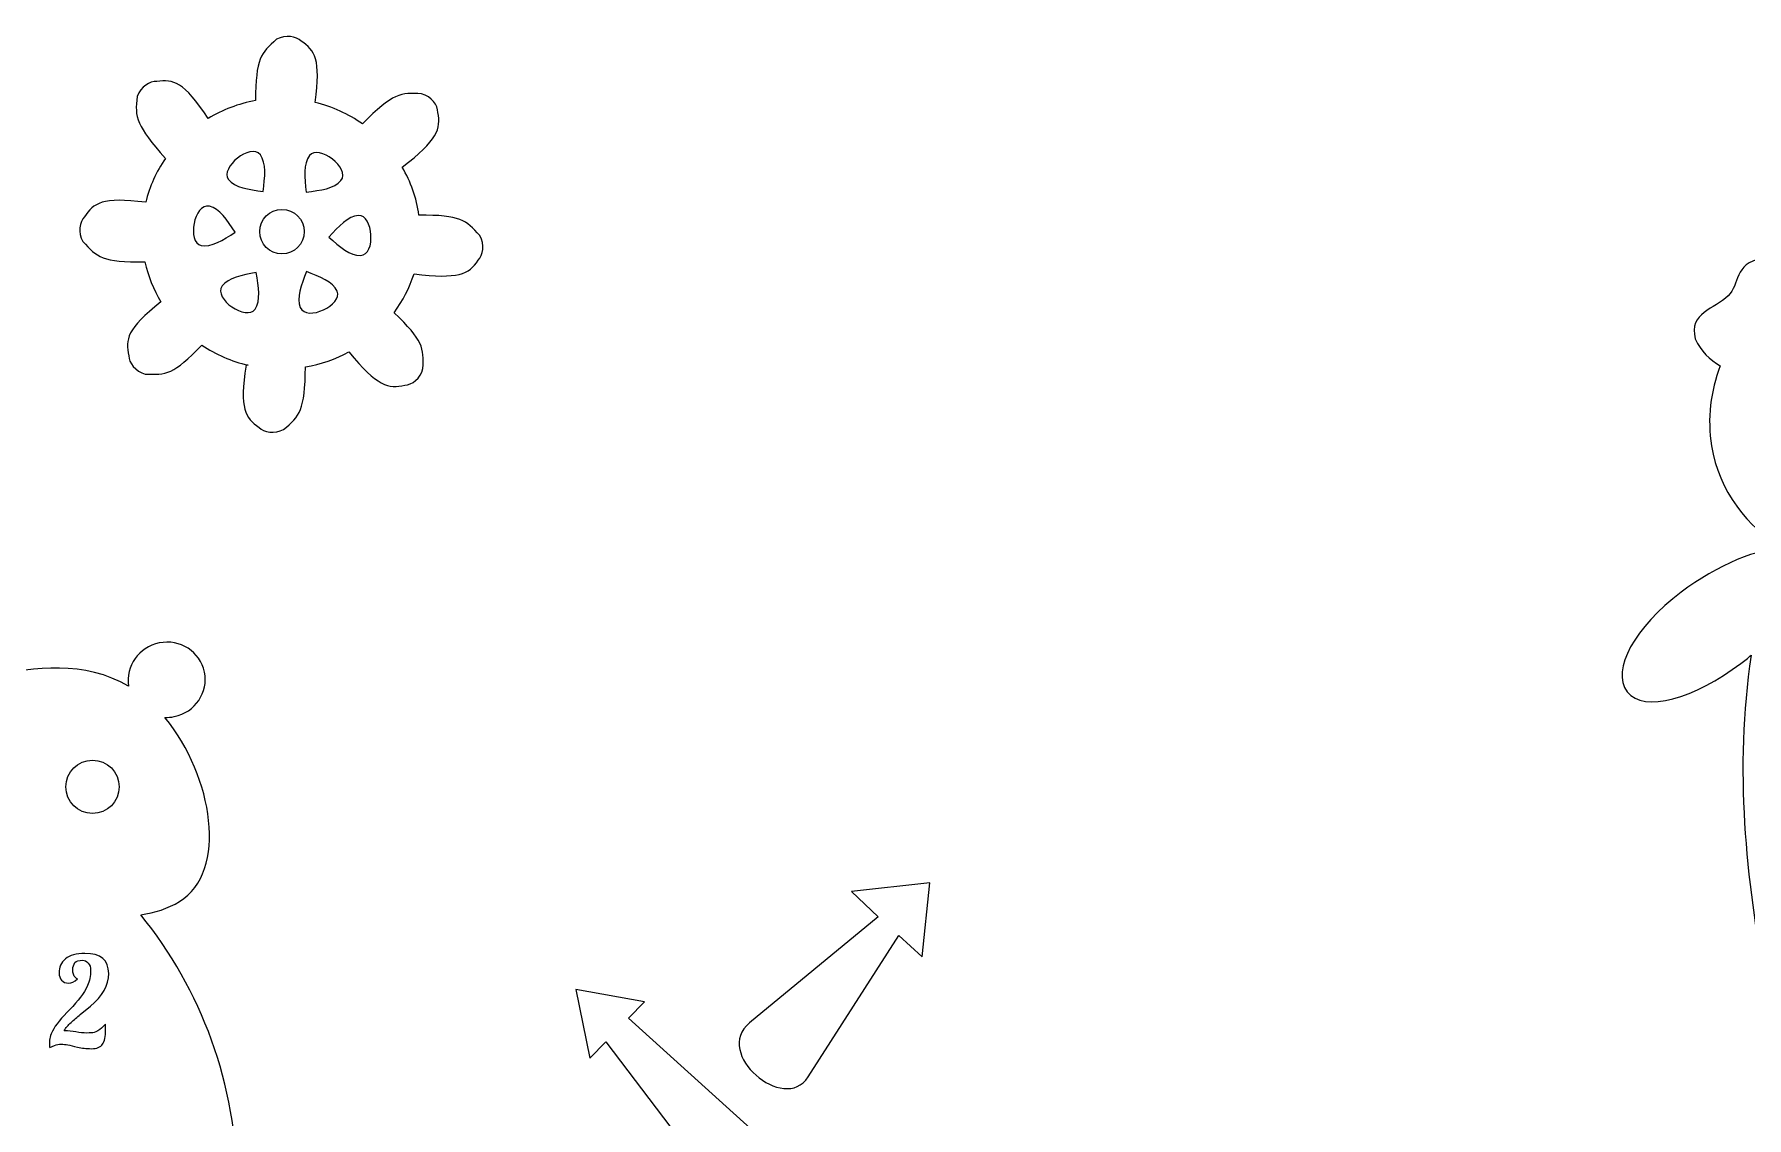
# Model space of a CAD drawing. Header units: centimetres. Extents: x -21.6 to 35.6, y -35.6 to 48.3.
# Drawn here: x -3.99 to 5.65, y 41.72 to 47.82 of the extents above; entities that cross this region are included whole.
import ezdxf

# ---------------------------------------------------------------- set-up
doc = ezdxf.new("R2010")
doc.units = ezdxf.units.CM
doc.header["$MEASUREMENT"] = 0
doc.layers.add('layer 1', color=7, linetype='Continuous')

msp = doc.modelspace()

# ---------------------------------------------------------------- linework, layer by layer
at = {"layer": 'layer 1', "color": 250, "lineweight": 18}
for points, knots in [([(-3.25255, 47.1173), (-3.41554, 47.30096), (-3.4275, 47.34836), (-3.4113, 47.46649), (-3.4113, 47.46649), (-3.39274, 47.52106), (-3.33983, 47.55353), (-3.30115, 47.55112), (-3.30115, 47.55112), (-3.20798, 47.56259), (-3.15038, 47.55096), (-3.01149, 47.34296), (-3.01149, 47.34296), (-2.93122, 47.39102), (-2.84137, 47.42541), (-2.74537, 47.44274), (-2.74537, 47.44274), (-2.74417, 47.68012), (-2.71629, 47.71146), (-2.6267, 47.7879), (-2.6267, 47.7879), (-2.57653, 47.81628), (-2.51542, 47.80531), (-2.48816, 47.77777), (-2.48816, 47.77777), (-2.41129, 47.72455), (-2.37602, 47.6777), (-2.41006, 47.43261), (-2.41006, 47.43261), (-2.31255, 47.40876), (-2.22229, 47.36713), (-2.14316, 47.31145), (-2.14316, 47.31145), (-1.97064, 47.48619), (-1.92922, 47.48917), (-1.81029, 47.48076), (-1.81029, 47.48076), (-1.75462, 47.46582), (-1.71874, 47.41515), (-1.71861, 47.3764), (-1.71861, 47.3764), (-1.70103, 47.28407), (-1.72018, 47.22055), (-1.9193, 47.06796), (-1.9193, 47.06796), (-1.87178, 46.98615), (-1.83933, 46.89493), (-1.82568, 46.79789), (-1.82568, 46.79789), (-1.59181, 46.79872), (-1.56011, 46.77099), (-1.4832, 46.68267), (-1.4832, 46.68267), (-1.45432, 46.63278), (-1.46468, 46.57157), (-1.49194, 46.54403), (-1.49194, 46.54403), (-1.54468, 46.46623), (-1.60444, 46.43575), (-1.85321, 46.46822), (-1.85321, 46.46822), (-1.87844, 46.38878), (-1.91668, 46.31489), (-1.96549, 46.24891), (-1.96549, 46.24891), (-1.80124, 46.09285), (-1.79754, 46.05053), (-1.80266, 45.93487), (-1.80266, 45.93487), (-1.81612, 45.87884), (-1.86583, 45.84163), (-1.90456, 45.84047), (-1.90456, 45.84047), (-1.99639, 45.82046), (-2.06171, 45.8332), (-2.21955, 46.0282), (-2.21955, 46.0282), (-2.29435, 45.98747), (-2.37674, 45.9583), (-2.46411, 45.94325), (-2.46411, 45.94325), (-2.46778, 45.69855), (-2.49566, 45.66772), (-2.58721, 45.59155), (-2.58721, 45.59155), (-2.63773, 45.5638), (-2.69869, 45.57553), (-2.72561, 45.6034), (-2.72561, 45.6034), (-2.80221, 45.65787), (-2.83687, 45.70536), (-2.79883, 45.95333), (-2.79883, 45.95333), (-2.79883, 45.95333), (-2.78685, 45.953), (-2.78685, 45.953), (-2.78685, 45.953), (-2.88145, 45.97533), (-2.96934, 46.01437), (-3.04701, 46.06672), (-3.04701, 46.06672), (-3.20737, 45.90067), (-3.24952, 45.8973), (-3.36591, 45.9036), (-3.36591, 45.9036), (-3.42182, 45.91762), (-3.45854, 45.96769), (-3.45931, 46.00643), (-3.45931, 46.00643), (-3.4783, 46.09792), (-3.4716, 46.15616), (-3.27843, 46.30999), (-3.27843, 46.30999), (-3.31972, 46.37881), (-3.35024, 46.4545), (-3.36773, 46.53487), (-3.36773, 46.53487), (-3.6077, 46.53323), (-3.6393, 46.56062), (-3.71704, 46.6497), (-3.71704, 46.6497), (-3.74597, 46.69956), (-3.73567, 46.76078), (-3.70844, 46.78835), (-3.70844, 46.78835), (-3.65602, 46.86587), (-3.60953, 46.90166), (-3.36358, 46.87019), (-3.36358, 46.87019), (-3.34175, 46.95971), (-3.30366, 47.04314), (-3.25255, 47.1173)], [0, 0, 0, 0, 0.0294118, 0.0294118, 0.0294118, 0.0294118, 0.0588235, 0.0588235, 0.0588235, 0.0588235, 0.0882353, 0.0882353, 0.0882353, 0.0882353, 0.1176471, 0.1176471, 0.1176471, 0.1176471, 0.1470588, 0.1470588, 0.1470588, 0.1470588, 0.1764706, 0.1764706, 0.1764706, 0.1764706, 0.2058824, 0.2058824, 0.2058824, 0.2058824, 0.2352941, 0.2352941, 0.2352941, 0.2352941, 0.2647059, 0.2647059, 0.2647059, 0.2647059, 0.2941176, 0.2941176, 0.2941176, 0.2941176, 0.3235294, 0.3235294, 0.3235294, 0.3235294, 0.3529412, 0.3529412, 0.3529412, 0.3529412, 0.3823529, 0.3823529, 0.3823529, 0.3823529, 0.4117647, 0.4117647, 0.4117647, 0.4117647, 0.4411765, 0.4411765, 0.4411765, 0.4411765, 0.4705882, 0.4705882, 0.4705882, 0.4705882, 0.5, 0.5, 0.5, 0.5, 0.5294118, 0.5294118, 0.5294118, 0.5294118, 0.5588235, 0.5588235, 0.5588235, 0.5588235, 0.5882353, 0.5882353, 0.5882353, 0.5882353, 0.6176471, 0.6176471, 0.6176471, 0.6176471, 0.6470588, 0.6470588, 0.6470588, 0.6470588, 0.6764706, 0.6764706, 0.6764706, 0.6764706, 0.7058824, 0.7058824, 0.7058824, 0.7058824, 0.7352941, 0.7352941, 0.7352941, 0.7352941, 0.7647059, 0.7647059, 0.7647059, 0.7647059, 0.7941176, 0.7941176, 0.7941176, 0.7941176, 0.8235294, 0.8235294, 0.8235294, 0.8235294, 0.8529412, 0.8529412, 0.8529412, 0.8529412, 0.8823529, 0.8823529, 0.8823529, 0.8823529, 0.9117647, 0.9117647, 0.9117647, 0.9117647, 0.9411765, 0.9411765, 0.9411765, 0.9411765, 1, 1, 1, 1]), ([(-2.71822, 47.13699), (-2.68311, 47.09165), (-2.69274, 47.01167), (-2.70238, 46.93168), (-2.70238, 46.93168), (-2.78224, 46.94235), (-2.86209, 46.95303), (-2.8972, 46.99837), (-2.8972, 46.99837), (-2.94766, 47.06351), (-2.77345, 47.2083), (-2.71822, 47.13699)], [0, 0, 0, 0, 0.25, 0.25, 0.25, 0.25, 0.5, 0.5, 0.5, 0.5, 1, 1, 1, 1]), ([(-2.26437, 46.99243), (-2.30001, 46.94751), (-2.37999, 46.93777), (-2.45996, 46.92803), (-2.45996, 46.92803), (-2.46866, 47.00813), (-2.47735, 47.08822), (-2.44171, 47.13314), (-2.44171, 47.13314), (-2.39049, 47.19769), (-2.20831, 47.06308), (-2.26437, 46.99243)], [0, 0, 0, 0, 0.25, 0.25, 0.25, 0.25, 0.5, 0.5, 0.5, 0.5, 1, 1, 1, 1]), ([(-3.00464, 46.84836), (-2.94855, 46.83646), (-2.9042, 46.76919), (-2.85986, 46.70193), (-2.85986, 46.70193), (-2.9277, 46.65846), (-2.99553, 46.615), (-3.05163, 46.6269), (-3.05163, 46.6269), (-3.13223, 46.64401), (-3.09287, 46.86708), (-3.00464, 46.84836)], [0, 0, 0, 0, 0.25, 0.25, 0.25, 0.25, 0.5, 0.5, 0.5, 0.5, 1, 1, 1, 1]), ([(-2.47168, 46.70516), (-2.47168, 46.7742), (-2.52764, 46.83016), (-2.59668, 46.83016), (-2.59668, 46.83016), (-2.66573, 46.83016), (-2.72169, 46.7742), (-2.72169, 46.70516), (-2.72169, 46.70516), (-2.7217, 46.63612), (-2.66573, 46.58016), (-2.59669, 46.58016), (-2.59669, 46.58016), (-2.52764, 46.58016), (-2.47168, 46.63612), (-2.47168, 46.70516)], [0, 0, 0, 0, 0.2, 0.2, 0.2, 0.2, 0.4, 0.4, 0.4, 0.4, 0.6, 0.6, 0.6, 0.6, 1, 1, 1, 1]), ([(-2.47168, 46.70516), (-2.47168, 46.7742), (-2.52764, 46.83016), (-2.59668, 46.83016), (-2.59668, 46.83016), (-2.66573, 46.83016), (-2.72169, 46.7742), (-2.72169, 46.70516), (-2.72169, 46.70516), (-2.7217, 46.63612), (-2.66573, 46.58016), (-2.59669, 46.58016), (-2.59669, 46.58016), (-2.52764, 46.58016), (-2.47168, 46.63612), (-2.47168, 46.70516)], [0, 0, 0, 0, 0.2, 0.2, 0.2, 0.2, 0.4, 0.4, 0.4, 0.4, 0.6, 0.6, 0.6, 0.6, 1, 1, 1, 1]), ([(-2.47168, 46.70516), (-2.47168, 46.7742), (-2.52764, 46.83016), (-2.59668, 46.83016), (-2.59668, 46.83016), (-2.66573, 46.83016), (-2.72169, 46.7742), (-2.72169, 46.70516), (-2.72169, 46.70516), (-2.7217, 46.63612), (-2.66573, 46.58016), (-2.59669, 46.58016), (-2.59669, 46.58016), (-2.52764, 46.58016), (-2.47168, 46.63612), (-2.47168, 46.70516)], [0, 0, 0, 0, 0.2, 0.2, 0.2, 0.2, 0.4, 0.4, 0.4, 0.4, 0.6, 0.6, 0.6, 0.6, 1, 1, 1, 1]), ([(-2.47168, 46.70516), (-2.47168, 46.7742), (-2.52764, 46.83016), (-2.59668, 46.83016), (-2.59668, 46.83016), (-2.66573, 46.83016), (-2.72169, 46.7742), (-2.72169, 46.70516), (-2.72169, 46.70516), (-2.7217, 46.63612), (-2.66573, 46.58016), (-2.59669, 46.58016), (-2.59669, 46.58016), (-2.52764, 46.58016), (-2.47168, 46.63612), (-2.47168, 46.70516)], [0, 0, 0, 0, 0.2, 0.2, 0.2, 0.2, 0.4, 0.4, 0.4, 0.4, 0.6, 0.6, 0.6, 0.6, 1, 1, 1, 1]), ([(-2.47168, 46.70516), (-2.47168, 46.7742), (-2.52764, 46.83016), (-2.59668, 46.83016), (-2.59668, 46.83016), (-2.66573, 46.83016), (-2.72169, 46.7742), (-2.72169, 46.70516), (-2.72169, 46.70516), (-2.7217, 46.63612), (-2.66573, 46.58016), (-2.59669, 46.58016), (-2.59669, 46.58016), (-2.52764, 46.58016), (-2.47168, 46.63612), (-2.47168, 46.70516)], [0, 0, 0, 0, 0.2, 0.2, 0.2, 0.2, 0.4, 0.4, 0.4, 0.4, 0.6, 0.6, 0.6, 0.6, 1, 1, 1, 1]), ([(-2.47168, 46.70516), (-2.47168, 46.77419), (-2.52764, 46.83016), (-2.59668, 46.83016), (-2.59668, 46.83016), (-2.66573, 46.83016), (-2.72169, 46.7742), (-2.72169, 46.70516), (-2.72169, 46.70516), (-2.7217, 46.63612), (-2.66573, 46.58016), (-2.59669, 46.58016), (-2.59669, 46.58016), (-2.52764, 46.58016), (-2.47168, 46.63612), (-2.47168, 46.70516)], [0, 0, 0, 0, 0.2, 0.2, 0.2, 0.2, 0.4, 0.4, 0.4, 0.4, 0.6, 0.6, 0.6, 0.6, 1, 1, 1, 1]), ([(-2.47168, 46.70516), (-2.47168, 46.77419), (-2.52764, 46.83016), (-2.59668, 46.83016), (-2.59668, 46.83016), (-2.66573, 46.83016), (-2.72169, 46.7742), (-2.72169, 46.70516), (-2.72169, 46.70516), (-2.7217, 46.63612), (-2.66573, 46.58016), (-2.59669, 46.58016), (-2.59669, 46.58016), (-2.52764, 46.58016), (-2.47168, 46.63612), (-2.47168, 46.70516)], [0, 0, 0, 0, 0.2, 0.2, 0.2, 0.2, 0.4, 0.4, 0.4, 0.4, 0.6, 0.6, 0.6, 0.6, 1, 1, 1, 1]), ([(-2.47168, 46.70516), (-2.47168, 46.77419), (-2.52764, 46.83016), (-2.59668, 46.83016), (-2.59668, 46.83016), (-2.66573, 46.83016), (-2.72169, 46.7742), (-2.72169, 46.70516), (-2.72169, 46.70516), (-2.7217, 46.63612), (-2.66573, 46.58016), (-2.59669, 46.58016), (-2.59669, 46.58016), (-2.52764, 46.58016), (-2.47168, 46.63612), (-2.47168, 46.70516)], [0, 0, 0, 0, 0.2, 0.2, 0.2, 0.2, 0.4, 0.4, 0.4, 0.4, 0.6, 0.6, 0.6, 0.6, 1, 1, 1, 1]), ([(-2.47168, 46.70516), (-2.47168, 46.77419), (-2.52764, 46.83016), (-2.59668, 46.83016), (-2.59668, 46.83016), (-2.66573, 46.83016), (-2.72169, 46.77419), (-2.72169, 46.70516), (-2.72169, 46.70516), (-2.7217, 46.63612), (-2.66573, 46.58016), (-2.59669, 46.58016), (-2.59669, 46.58016), (-2.52764, 46.58016), (-2.47168, 46.63612), (-2.47168, 46.70516)], [0, 0, 0, 0, 0.2, 0.2, 0.2, 0.2, 0.4, 0.4, 0.4, 0.4, 0.6, 0.6, 0.6, 0.6, 1, 1, 1, 1]), ([(-2.47168, 46.70516), (-2.47168, 46.77419), (-2.52764, 46.83016), (-2.59668, 46.83016), (-2.59668, 46.83016), (-2.66573, 46.83016), (-2.72169, 46.77419), (-2.72169, 46.70516), (-2.72169, 46.70516), (-2.7217, 46.63612), (-2.66573, 46.58016), (-2.59669, 46.58016), (-2.59669, 46.58016), (-2.52764, 46.58016), (-2.47168, 46.63612), (-2.47168, 46.70516)], [0, 0, 0, 0, 0.2, 0.2, 0.2, 0.2, 0.4, 0.4, 0.4, 0.4, 0.6, 0.6, 0.6, 0.6, 1, 1, 1, 1]), ([(-2.47168, 46.70516), (-2.47168, 46.77419), (-2.52764, 46.83016), (-2.59668, 46.83016), (-2.59668, 46.83016), (-2.66573, 46.83016), (-2.72169, 46.77419), (-2.72169, 46.70516), (-2.72169, 46.70516), (-2.7217, 46.63612), (-2.66573, 46.58016), (-2.59669, 46.58016), (-2.59669, 46.58016), (-2.52764, 46.58016), (-2.47168, 46.63612), (-2.47168, 46.70516)], [0, 0, 0, 0, 0.2, 0.2, 0.2, 0.2, 0.4, 0.4, 0.4, 0.4, 0.6, 0.6, 0.6, 0.6, 1, 1, 1, 1]), ([(-2.47168, 46.70516), (-2.47168, 46.77419), (-2.52764, 46.83016), (-2.59668, 46.83016), (-2.59668, 46.83016), (-2.66573, 46.83016), (-2.72169, 46.77419), (-2.72169, 46.70516), (-2.72169, 46.70516), (-2.7217, 46.63612), (-2.66573, 46.58016), (-2.59669, 46.58016), (-2.59669, 46.58016), (-2.52764, 46.58016), (-2.47168, 46.63612), (-2.47168, 46.70516)], [0, 0, 0, 0, 0.2, 0.2, 0.2, 0.2, 0.4, 0.4, 0.4, 0.4, 0.6, 0.6, 0.6, 0.6, 1, 1, 1, 1]), ([(-2.47168, 46.70516), (-2.47168, 46.77419), (-2.52764, 46.83016), (-2.59668, 46.83016), (-2.59668, 46.83016), (-2.66573, 46.83016), (-2.72169, 46.77419), (-2.72169, 46.70516), (-2.72169, 46.70516), (-2.7217, 46.63612), (-2.66573, 46.58016), (-2.59669, 46.58016), (-2.59669, 46.58016), (-2.52764, 46.58016), (-2.47168, 46.63612), (-2.47168, 46.70516)], [0, 0, 0, 0, 0.2, 0.2, 0.2, 0.2, 0.4, 0.4, 0.4, 0.4, 0.6, 0.6, 0.6, 0.6, 1, 1, 1, 1]), ([(-2.47168, 46.70516), (-2.47168, 46.77419), (-2.52764, 46.83016), (-2.59668, 46.83016), (-2.59668, 46.83016), (-2.66573, 46.83016), (-2.72169, 46.77419), (-2.72169, 46.70516), (-2.72169, 46.70516), (-2.7217, 46.63612), (-2.66573, 46.58016), (-2.59669, 46.58016), (-2.59669, 46.58016), (-2.52764, 46.58016), (-2.47168, 46.63612), (-2.47168, 46.70516)], [0, 0, 0, 0, 0.2, 0.2, 0.2, 0.2, 0.4, 0.4, 0.4, 0.4, 0.6, 0.6, 0.6, 0.6, 1, 1, 1, 1]), ([(-2.47168, 46.70516), (-2.47168, 46.77419), (-2.52764, 46.83016), (-2.59668, 46.83016), (-2.59668, 46.83016), (-2.66573, 46.83016), (-2.72169, 46.77419), (-2.72169, 46.70516), (-2.72169, 46.70516), (-2.7217, 46.63612), (-2.66573, 46.58016), (-2.59669, 46.58016), (-2.59669, 46.58016), (-2.52764, 46.58016), (-2.47168, 46.63612), (-2.47168, 46.70516)], [0, 0, 0, 0, 0.2, 0.2, 0.2, 0.2, 0.4, 0.4, 0.4, 0.4, 0.6, 0.6, 0.6, 0.6, 1, 1, 1, 1]), ([(-2.47168, 46.70516), (-2.47168, 46.77419), (-2.52764, 46.83016), (-2.59668, 46.83016), (-2.59668, 46.83016), (-2.66573, 46.83016), (-2.72169, 46.77419), (-2.72169, 46.70516), (-2.72169, 46.70516), (-2.7217, 46.63612), (-2.66573, 46.58016), (-2.59669, 46.58016), (-2.59669, 46.58016), (-2.52764, 46.58016), (-2.47168, 46.63612), (-2.47168, 46.70516)], [0, 0, 0, 0, 0.2, 0.2, 0.2, 0.2, 0.4, 0.4, 0.4, 0.4, 0.6, 0.6, 0.6, 0.6, 1, 1, 1, 1]), ([(-2.47168, 46.70516), (-2.47168, 46.77419), (-2.52764, 46.83016), (-2.59668, 46.83016), (-2.59668, 46.83016), (-2.66573, 46.83016), (-2.72169, 46.77419), (-2.72169, 46.70516), (-2.72169, 46.70516), (-2.7217, 46.63612), (-2.66573, 46.58016), (-2.59669, 46.58016), (-2.59669, 46.58016), (-2.52764, 46.58016), (-2.47168, 46.63612), (-2.47168, 46.70516)], [0, 0, 0, 0, 0.2, 0.2, 0.2, 0.2, 0.4, 0.4, 0.4, 0.4, 0.6, 0.6, 0.6, 0.6, 1, 1, 1, 1]), ([(-2.47168, 46.70516), (-2.47168, 46.77419), (-2.52764, 46.83016), (-2.59668, 46.83016), (-2.59668, 46.83016), (-2.66573, 46.83016), (-2.72169, 46.77419), (-2.72169, 46.70516), (-2.72169, 46.70516), (-2.7217, 46.63612), (-2.66573, 46.58016), (-2.59669, 46.58016), (-2.59669, 46.58016), (-2.52764, 46.58016), (-2.47168, 46.63612), (-2.47168, 46.70516)], [0, 0, 0, 0, 0.2, 0.2, 0.2, 0.2, 0.4, 0.4, 0.4, 0.4, 0.6, 0.6, 0.6, 0.6, 1, 1, 1, 1]), ([(-2.47168, 46.70516), (-2.47168, 46.77419), (-2.52764, 46.83016), (-2.59668, 46.83016), (-2.59668, 46.83016), (-2.66573, 46.83016), (-2.72169, 46.77419), (-2.72169, 46.70516), (-2.72169, 46.70516), (-2.7217, 46.63612), (-2.66573, 46.58016), (-2.59669, 46.58016), (-2.59669, 46.58016), (-2.52764, 46.58016), (-2.47168, 46.63612), (-2.47168, 46.70516)], [0, 0, 0, 0, 0.2, 0.2, 0.2, 0.2, 0.4, 0.4, 0.4, 0.4, 0.6, 0.6, 0.6, 0.6, 1, 1, 1, 1]), ([(-2.47168, 46.70516), (-2.47168, 46.77419), (-2.52764, 46.83016), (-2.59668, 46.83016), (-2.59668, 46.83016), (-2.66573, 46.83016), (-2.72169, 46.77419), (-2.72169, 46.70516), (-2.72169, 46.70516), (-2.7217, 46.63612), (-2.66573, 46.58016), (-2.59669, 46.58016), (-2.59669, 46.58016), (-2.52764, 46.58016), (-2.47168, 46.63612), (-2.47168, 46.70516)], [0, 0, 0, 0, 0.2, 0.2, 0.2, 0.2, 0.4, 0.4, 0.4, 0.4, 0.6, 0.6, 0.6, 0.6, 1, 1, 1, 1]), ([(-2.47168, 46.70516), (-2.47168, 46.77419), (-2.52764, 46.83016), (-2.59668, 46.83016), (-2.59668, 46.83016), (-2.66573, 46.83016), (-2.72169, 46.77419), (-2.72169, 46.70516), (-2.72169, 46.70516), (-2.7217, 46.63612), (-2.66573, 46.58016), (-2.59669, 46.58016), (-2.59669, 46.58016), (-2.52764, 46.58016), (-2.47168, 46.63612), (-2.47168, 46.70516)], [0, 0, 0, 0, 0.2, 0.2, 0.2, 0.2, 0.4, 0.4, 0.4, 0.4, 0.6, 0.6, 0.6, 0.6, 1, 1, 1, 1]), ([(-2.15475, 46.57039), (-2.21202, 46.5675), (-2.27214, 46.62112), (-2.33226, 46.67475), (-2.33226, 46.67475), (-2.27785, 46.73417), (-2.22344, 46.79359), (-2.16617, 46.79648), (-2.16617, 46.79648), (-2.08388, 46.80064), (-2.06467, 46.57494), (-2.15475, 46.57039)], [0, 0, 0, 0, 0.25, 0.25, 0.25, 0.25, 0.5, 0.5, 0.5, 0.5, 1, 1, 1, 1]), ([(-2.93299, 46.39942), (-2.8999, 46.44626), (-2.8206, 46.46044), (-2.74129, 46.47462), (-2.74129, 46.47462), (-2.72814, 46.39513), (-2.715, 46.31565), (-2.74808, 46.26881), (-2.74808, 46.26881), (-2.79562, 46.20151), (-2.98502, 46.32576), (-2.93299, 46.39942)], [0, 0, 0, 0, 0.25, 0.25, 0.25, 0.25, 0.5, 0.5, 0.5, 0.5, 1, 1, 1, 1]), ([(-2.4932, 46.27792), (-2.51642, 46.33035), (-2.4879, 46.4057), (-2.45937, 46.48104), (-2.45937, 46.48104), (-2.3844, 46.45154), (-2.30943, 46.42203), (-2.28621, 46.3696), (-2.28621, 46.3696), (-2.25284, 46.29426), (-2.45667, 46.19545), (-2.4932, 46.27792)], [0, 0, 0, 0, 0.25, 0.25, 0.25, 0.25, 0.5, 0.5, 0.5, 0.5, 1, 1, 1, 1]), ([(0.00047, 41.12486), (0.00047, 41.12486), (-0.77367, 42.14475), (-0.77367, 42.14475), (-0.77367, 42.14475), (-0.77367, 42.14475), (-0.8634, 42.05282), (-0.8634, 42.05282), (-0.8634, 42.05282), (-0.8634, 42.05282), (-0.94284, 42.43874), (-0.94284, 42.43874), (-0.94284, 42.43874), (-0.94284, 42.43874), (-0.55528, 42.36979), (-0.55528, 42.36979), (-0.55528, 42.36979), (-0.55528, 42.36979), (-0.645, 42.27784), (-0.645, 42.27784), (-0.645, 42.27784), (-0.645, 42.27784), (0.2969, 41.42499), (0.2969, 41.42499), (0.2969, 41.42499), (0.3508, 41.37619), (0.30359, 41.23396), (0.25108, 41.18275), (0.25108, 41.18275), (0.19756, 41.13054), (0.02652, 41.09053), (0.00047, 41.12486)], [0, 0, 0, 0, 0.1111111, 0.1111111, 0.1111111, 0.1111111, 0.2222222, 0.2222222, 0.2222222, 0.2222222, 0.3333333, 0.3333333, 0.3333333, 0.3333333, 0.4444444, 0.4444444, 0.4444444, 0.4444444, 0.5555556, 0.5555556, 0.5555556, 0.5555556, 0.6666667, 0.6666667, 0.6666667, 0.6666667, 0.7777778, 0.7777778, 0.7777778, 0.7777778, 1, 1, 1, 1])]:
    msp.add_open_spline(points, degree=3, knots=knots, dxfattribs=at)
at = {"layer": 'layer 1', "color": 250, "lineweight": 9}
for points, knots in [([(6.8205, 42.46522), (6.72544, 42.68398), (6.76074, 43.27424), (6.49916, 43.29006), (6.49916, 43.29006), (6.23257, 43.24405), (6.22957, 42.66803), (6.14607, 42.45039), (6.14607, 42.45039), (6.14607, 42.45039), (6.13228, 42.20501), (6.13228, 42.20501), (6.13228, 42.20501), (6.13228, 42.20501), (5.95477, 42.3229), (5.95477, 42.3229), (5.95477, 42.3229), (5.95477, 42.3229), (5.76834, 42.19866), (5.76834, 42.19866), (5.76834, 42.19866), (5.76834, 42.19866), (5.7554, 42.45531), (5.7554, 42.45531), (5.7554, 42.45531), (5.64501, 43.06881), (5.5772, 43.67425), (5.67377, 44.32042), (5.67377, 44.32042), (5.65525, 44.30493), (5.63618, 44.28977), (5.61663, 44.27504), (5.61663, 44.27504), (5.35622, 44.07879), (5.06968, 43.99157), (4.97663, 44.11504), (4.97663, 44.11504), (4.88358, 44.23851), (5.01926, 44.47888), (5.27967, 44.67512), (5.27967, 44.67512), (5.48182, 44.82745), (5.72377, 44.93303), (5.86546, 44.91489), (5.86546, 44.91489), (5.6479, 45.04182), (5.49301, 45.24596), (5.45128, 45.49867), (5.45128, 45.49867), (5.42595, 45.65205), (5.44514, 45.806), (5.50041, 45.94986), (5.50041, 45.94986), (5.44062, 45.98345), (5.39011, 46.03239), (5.35957, 46.10109), (5.35957, 46.10109), (5.32116, 46.24938), (5.46807, 46.26933), (5.54485, 46.34405), (5.54485, 46.34405), (5.60939, 46.40684), (5.575, 46.52365), (5.73453, 46.55508), (5.73453, 46.55508), (5.80424, 46.54418), (5.86032, 46.50613), (5.90418, 46.45385), (5.90418, 46.45385), (5.91662, 46.46261), (5.92927, 46.47117), (5.94211, 46.47952), (5.94211, 46.47952), (5.94211, 46.47952), (5.84455, 46.79729), (5.84455, 46.79729), (5.84455, 46.79729), (5.86903, 46.79542), (5.89314, 46.7937), (5.91694, 46.79226), (5.91694, 46.79226), (5.93064, 46.93156), (6.02659, 47.05702), (6.16696, 47.11442), (6.16696, 47.11442), (6.16696, 47.11442), (6.16378, 47.11383), (6.16378, 47.11383), (6.16378, 47.11383), (6.15653, 47.15323), (6.18087, 47.19072), (6.21814, 47.19757), (6.21814, 47.19757), (6.25317, 47.20401), (6.28715, 47.18109), (6.29712, 47.14559), (6.29712, 47.14559), (6.45256, 47.15845), (6.59774, 47.08637), (6.67232, 46.96492), (6.67232, 46.96492), (6.70025, 46.98367), (6.72851, 47.00428), (6.75719, 47.02688), (6.75719, 47.02688), (6.75719, 47.02688), (6.78848, 46.67873), (6.78848, 46.67873), (6.78848, 46.67873), (6.82187, 46.67459), (6.85474, 46.66902), (6.88697, 46.66212), (6.88697, 46.66212), (6.91694, 46.71329), (6.95957, 46.75804), (7.01813, 46.79035), (7.01813, 46.79035), (7.16383, 46.81653), (7.17705, 46.67909), (7.25551, 46.6349), (7.25551, 46.6349), (7.34886, 46.58233), (7.48599, 46.60662), (7.49681, 46.44747), (7.49681, 46.44747), (7.49131, 46.40141), (7.4742, 46.36043), (7.44908, 46.32438), (7.44908, 46.32438), (7.53031, 46.22043), (7.58628, 46.09759), (7.60894, 45.96044), (7.60894, 45.96044), (7.67411, 45.56591), (7.44463, 45.16773), (7.06452, 44.94661), (7.06452, 44.94661), (7.21333, 44.97382), (7.51408, 44.82293), (7.7259, 44.64906), (7.7259, 44.64906), (7.97794, 44.44218), (8.12156, 44.19641), (8.02346, 44.07691), (8.02346, 44.07691), (7.92537, 43.95741), (7.64153, 44.06588), (7.38949, 44.27276), (7.38949, 44.27276), (7.3519, 44.30362), (7.31463, 44.3368), (7.27875, 44.37133), (7.27875, 44.37133), (7.41943, 43.73308), (7.35141, 43.08417), (7.19709, 42.46628), (7.19709, 42.46628), (7.19709, 42.46628), (7.18405, 42.22623), (7.18405, 42.22623), (7.18405, 42.22623), (7.18405, 42.22623), (7.01256, 42.34413), (7.01256, 42.34413), (7.01256, 42.34413), (7.01256, 42.34413), (6.83246, 42.21989), (6.83246, 42.21989), (6.83246, 42.21989), (6.83246, 42.21989), (6.8205, 42.46522), (6.8205, 42.46522)], [0, 0, 0, 0, 0.0227273, 0.0227273, 0.0227273, 0.0227273, 0.0454545, 0.0454545, 0.0454545, 0.0454545, 0.0681818, 0.0681818, 0.0681818, 0.0681818, 0.0909091, 0.0909091, 0.0909091, 0.0909091, 0.1136364, 0.1136364, 0.1136364, 0.1136364, 0.1363636, 0.1363636, 0.1363636, 0.1363636, 0.1590909, 0.1590909, 0.1590909, 0.1590909, 0.1818182, 0.1818182, 0.1818182, 0.1818182, 0.2045455, 0.2045455, 0.2045455, 0.2045455, 0.2272727, 0.2272727, 0.2272727, 0.2272727, 0.25, 0.25, 0.25, 0.25, 0.2727273, 0.2727273, 0.2727273, 0.2727273, 0.2954545, 0.2954545, 0.2954545, 0.2954545, 0.3181818, 0.3181818, 0.3181818, 0.3181818, 0.3409091, 0.3409091, 0.3409091, 0.3409091, 0.3636364, 0.3636364, 0.3636364, 0.3636364, 0.3863636, 0.3863636, 0.3863636, 0.3863636, 0.4090909, 0.4090909, 0.4090909, 0.4090909, 0.4318182, 0.4318182, 0.4318182, 0.4318182, 0.4545455, 0.4545455, 0.4545455, 0.4545455, 0.4772727, 0.4772727, 0.4772727, 0.4772727, 0.5, 0.5, 0.5, 0.5, 0.5227273, 0.5227273, 0.5227273, 0.5227273, 0.5454545, 0.5454545, 0.5454545, 0.5454545, 0.5681818, 0.5681818, 0.5681818, 0.5681818, 0.5909091, 0.5909091, 0.5909091, 0.5909091, 0.6136364, 0.6136364, 0.6136364, 0.6136364, 0.6363636, 0.6363636, 0.6363636, 0.6363636, 0.6590909, 0.6590909, 0.6590909, 0.6590909, 0.6818182, 0.6818182, 0.6818182, 0.6818182, 0.7045455, 0.7045455, 0.7045455, 0.7045455, 0.7272727, 0.7272727, 0.7272727, 0.7272727, 0.75, 0.75, 0.75, 0.75, 0.7727273, 0.7727273, 0.7727273, 0.7727273, 0.7954545, 0.7954545, 0.7954545, 0.7954545, 0.8181818, 0.8181818, 0.8181818, 0.8181818, 0.8409091, 0.8409091, 0.8409091, 0.8409091, 0.8636364, 0.8636364, 0.8636364, 0.8636364, 0.8863636, 0.8863636, 0.8863636, 0.8863636, 0.9090909, 0.9090909, 0.9090909, 0.9090909, 0.9318182, 0.9318182, 0.9318182, 0.9318182, 0.9545455, 0.9545455, 0.9545455, 0.9545455, 1, 1, 1, 1]), ([(-4.2878, 39.10147), (-4.60634, 38.95511), (-4.9615, 38.8734), (-5.33601, 38.8734), (-5.33601, 38.8734), (-5.63822, 38.8734), (-5.92784, 38.92662), (-6.19579, 39.02407), (-6.19579, 39.02407), (-6.19579, 39.02407), (-6.44726, 38.81673), (-6.44726, 38.81673), (-6.44726, 38.81673), (-6.44726, 38.81673), (-7.10286, 38.85142), (-7.10286, 38.85142), (-7.10286, 38.85142), (-7.10286, 38.85142), (-6.80204, 39.3451), (-6.80204, 39.3451), (-6.80204, 39.3451), (-7.42102, 39.79171), (-7.8231, 40.51387), (-7.8231, 41.32874), (-7.8231, 41.32874), (-7.8231, 41.88885), (-7.63312, 42.40516), (-7.31332, 42.81828), (-7.31332, 42.81828), (-7.63231, 42.7815), (-7.87423, 42.86239), (-7.90185, 43.05993), (-7.90185, 43.05993), (-7.93377, 43.2883), (-7.92235, 43.6366), (-7.70897, 43.87739), (-7.70897, 43.87739), (-7.82186, 43.88203), (-7.91201, 43.97731), (-7.91201, 44.09417), (-7.91201, 44.09417), (-7.91201, 44.21399), (-7.81724, 44.31113), (-7.70034, 44.31113), (-7.70034, 44.31113), (-7.58344, 44.31113), (-7.48867, 44.21399), (-7.48867, 44.09417), (-7.48867, 44.09417), (-7.48867, 44.07607), (-7.49084, 44.05848), (-7.49491, 44.04167), (-7.49491, 44.04167), (-7.24798, 44.17081), (-6.93498, 44.206), (-6.71491, 44.13278), (-6.71491, 44.13278), (-6.6961, 44.31031), (-6.66039, 44.46021), (-6.57004, 44.52914), (-6.57004, 44.52914), (-5.9595, 44.79169), (-4.91823, 44.77276), (-4.38948, 44.55295), (-4.38948, 44.55295), (-4.29169, 44.44989), (-4.24319, 44.32769), (-4.21613, 44.19809), (-4.21613, 44.19809), (-4.00068, 44.25974), (-3.70504, 44.28857), (-3.45952, 44.14723), (-3.45952, 44.14723), (-3.47771, 44.25875), (-3.40254, 44.36624), (-3.28807, 44.38977), (-3.28807, 44.38977), (-3.17071, 44.4139), (-3.05647, 44.34064), (-3.03293, 44.22613), (-3.03293, 44.22613), (-3.00938, 44.11163), (-3.08545, 43.99924), (-3.20281, 43.97511), (-3.20281, 43.97511), (-3.22054, 43.97146), (-3.23821, 43.97004), (-3.2555, 43.97065), (-3.2555, 43.97065), (-2.98279, 43.63661), (-2.89858, 43.10232), (-3.17406, 42.934), (-3.17406, 42.934), (-3.23774, 42.89509), (-3.31188, 42.87095), (-3.39166, 42.85992), (-3.39166, 42.85992), (-3.05199, 42.4401), (-2.84892, 41.90783), (-2.84892, 41.32874), (-2.84892, 41.32874), (-2.84892, 40.58334), (-3.18539, 39.91551), (-3.71653, 39.46522), (-3.71653, 39.46522), (-3.71653, 39.46522), (-3.37747, 38.90743), (-3.37747, 38.90743), (-3.37747, 38.90743), (-3.37747, 38.90743), (-4.03358, 38.88426), (-4.03358, 38.88426), (-4.03358, 38.88426), (-4.03358, 38.88426), (-4.2878, 39.10147), (-4.2878, 39.10147)], [0, 0, 0, 0, 0.0333333, 0.0333333, 0.0333333, 0.0333333, 0.0666667, 0.0666667, 0.0666667, 0.0666667, 0.1, 0.1, 0.1, 0.1, 0.1333333, 0.1333333, 0.1333333, 0.1333333, 0.1666667, 0.1666667, 0.1666667, 0.1666667, 0.2, 0.2, 0.2, 0.2, 0.2333333, 0.2333333, 0.2333333, 0.2333333, 0.2666667, 0.2666667, 0.2666667, 0.2666667, 0.3, 0.3, 0.3, 0.3, 0.3333333, 0.3333333, 0.3333333, 0.3333333, 0.3666667, 0.3666667, 0.3666667, 0.3666667, 0.4, 0.4, 0.4, 0.4, 0.4333333, 0.4333333, 0.4333333, 0.4333333, 0.4666667, 0.4666667, 0.4666667, 0.4666667, 0.5, 0.5, 0.5, 0.5, 0.5333333, 0.5333333, 0.5333333, 0.5333333, 0.5666667, 0.5666667, 0.5666667, 0.5666667, 0.6, 0.6, 0.6, 0.6, 0.6333333, 0.6333333, 0.6333333, 0.6333333, 0.6666667, 0.6666667, 0.6666667, 0.6666667, 0.7, 0.7, 0.7, 0.7, 0.7333333, 0.7333333, 0.7333333, 0.7333333, 0.7666667, 0.7666667, 0.7666667, 0.7666667, 0.8, 0.8, 0.8, 0.8, 0.8333333, 0.8333333, 0.8333333, 0.8333333, 0.8666667, 0.8666667, 0.8666667, 0.8666667, 0.9, 0.9, 0.9, 0.9, 0.9333333, 0.9333333, 0.9333333, 0.9333333, 1, 1, 1, 1]), ([(-3.66284, 43.72987), (-3.74567, 43.72987), (-3.81282, 43.66271), (-3.81282, 43.57987), (-3.81282, 43.57987), (-3.81283, 43.49703), (-3.74567, 43.42987), (-3.66284, 43.42987), (-3.66284, 43.42987), (-3.58, 43.42987), (-3.51285, 43.49703), (-3.51285, 43.57987), (-3.51285, 43.57987), (-3.51284, 43.66271), (-3.58, 43.72987), (-3.66284, 43.72987)], [0, 0, 0, 0, 0.2, 0.2, 0.2, 0.2, 0.4, 0.4, 0.4, 0.4, 0.6, 0.6, 0.6, 0.6, 1, 1, 1, 1]), ([(-3.66284, 43.72987), (-3.74567, 43.72987), (-3.81282, 43.66271), (-3.81282, 43.57987), (-3.81282, 43.57987), (-3.81283, 43.49703), (-3.74567, 43.42987), (-3.66284, 43.42987), (-3.66284, 43.42987), (-3.58, 43.42987), (-3.51285, 43.49703), (-3.51285, 43.57987), (-3.51285, 43.57987), (-3.51284, 43.66271), (-3.58, 43.72987), (-3.66284, 43.72987)], [0, 0, 0, 0, 0.2, 0.2, 0.2, 0.2, 0.4, 0.4, 0.4, 0.4, 0.6, 0.6, 0.6, 0.6, 1, 1, 1, 1]), ([(-3.66284, 43.72987), (-3.74567, 43.72987), (-3.81282, 43.66271), (-3.81282, 43.57987), (-3.81282, 43.57987), (-3.81283, 43.49703), (-3.74567, 43.42987), (-3.66284, 43.42987), (-3.66284, 43.42987), (-3.58, 43.42987), (-3.51285, 43.49703), (-3.51285, 43.57987), (-3.51285, 43.57987), (-3.51284, 43.66271), (-3.58, 43.72987), (-3.66284, 43.72987)], [0, 0, 0, 0, 0.2, 0.2, 0.2, 0.2, 0.4, 0.4, 0.4, 0.4, 0.6, 0.6, 0.6, 0.6, 1, 1, 1, 1]), ([(-3.66284, 43.72987), (-3.74567, 43.72987), (-3.81282, 43.66271), (-3.81282, 43.57987), (-3.81282, 43.57987), (-3.81283, 43.49703), (-3.74567, 43.42987), (-3.66284, 43.42987), (-3.66284, 43.42987), (-3.58, 43.42987), (-3.51285, 43.49703), (-3.51285, 43.57987), (-3.51285, 43.57987), (-3.51284, 43.66271), (-3.58, 43.72987), (-3.66284, 43.72987)], [0, 0, 0, 0, 0.2, 0.2, 0.2, 0.2, 0.4, 0.4, 0.4, 0.4, 0.6, 0.6, 0.6, 0.6, 1, 1, 1, 1]), ([(-3.66284, 43.72987), (-3.74567, 43.72987), (-3.81282, 43.66271), (-3.81282, 43.57987), (-3.81282, 43.57987), (-3.81283, 43.49703), (-3.74567, 43.42987), (-3.66284, 43.42987), (-3.66284, 43.42987), (-3.58, 43.42987), (-3.51285, 43.49703), (-3.51285, 43.57987), (-3.51285, 43.57987), (-3.51284, 43.66271), (-3.58, 43.72987), (-3.66284, 43.72987)], [0, 0, 0, 0, 0.2, 0.2, 0.2, 0.2, 0.4, 0.4, 0.4, 0.4, 0.6, 0.6, 0.6, 0.6, 1, 1, 1, 1]), ([(-3.66284, 43.72987), (-3.74567, 43.72987), (-3.81282, 43.66271), (-3.81282, 43.57987), (-3.81282, 43.57987), (-3.81283, 43.49703), (-3.74567, 43.42987), (-3.66284, 43.42987), (-3.66284, 43.42987), (-3.58, 43.42987), (-3.51285, 43.49703), (-3.51285, 43.57987), (-3.51285, 43.57987), (-3.51284, 43.66271), (-3.58, 43.72987), (-3.66284, 43.72987)], [0, 0, 0, 0, 0.2, 0.2, 0.2, 0.2, 0.4, 0.4, 0.4, 0.4, 0.6, 0.6, 0.6, 0.6, 1, 1, 1, 1]), ([(-3.66284, 43.72987), (-3.74567, 43.72987), (-3.81282, 43.66271), (-3.81282, 43.57987), (-3.81282, 43.57987), (-3.81283, 43.49703), (-3.74567, 43.42987), (-3.66284, 43.42987), (-3.66284, 43.42987), (-3.58, 43.42987), (-3.51285, 43.49703), (-3.51285, 43.57987), (-3.51285, 43.57987), (-3.51284, 43.66271), (-3.58, 43.72987), (-3.66284, 43.72987)], [0, 0, 0, 0, 0.2, 0.2, 0.2, 0.2, 0.4, 0.4, 0.4, 0.4, 0.6, 0.6, 0.6, 0.6, 1, 1, 1, 1]), ([(-3.66284, 43.72987), (-3.74567, 43.72987), (-3.81282, 43.66271), (-3.81282, 43.57987), (-3.81282, 43.57987), (-3.81283, 43.49703), (-3.74567, 43.42987), (-3.66284, 43.42987), (-3.66284, 43.42987), (-3.58, 43.42987), (-3.51285, 43.49703), (-3.51285, 43.57987), (-3.51285, 43.57987), (-3.51284, 43.66271), (-3.58, 43.72987), (-3.66284, 43.72987)], [0, 0, 0, 0, 0.2, 0.2, 0.2, 0.2, 0.4, 0.4, 0.4, 0.4, 0.6, 0.6, 0.6, 0.6, 1, 1, 1, 1]), ([(-3.66284, 43.72987), (-3.74567, 43.72987), (-3.81282, 43.66271), (-3.81282, 43.57987), (-3.81282, 43.57987), (-3.81283, 43.49703), (-3.74567, 43.42987), (-3.66284, 43.42987), (-3.66284, 43.42987), (-3.58, 43.42987), (-3.51285, 43.49703), (-3.51285, 43.57987), (-3.51285, 43.57987), (-3.51284, 43.66271), (-3.58, 43.72987), (-3.66284, 43.72987)], [0, 0, 0, 0, 0.2, 0.2, 0.2, 0.2, 0.4, 0.4, 0.4, 0.4, 0.6, 0.6, 0.6, 0.6, 1, 1, 1, 1]), ([(-3.66284, 43.72987), (-3.74567, 43.72987), (-3.81282, 43.66271), (-3.81282, 43.57987), (-3.81282, 43.57987), (-3.81283, 43.49703), (-3.74567, 43.42987), (-3.66284, 43.42987), (-3.66284, 43.42987), (-3.58, 43.42987), (-3.51285, 43.49703), (-3.51285, 43.57987), (-3.51285, 43.57987), (-3.51284, 43.66271), (-3.58, 43.72987), (-3.66284, 43.72987)], [0, 0, 0, 0, 0.2, 0.2, 0.2, 0.2, 0.4, 0.4, 0.4, 0.4, 0.6, 0.6, 0.6, 0.6, 1, 1, 1, 1]), ([(-3.66284, 43.72987), (-3.74567, 43.72987), (-3.81282, 43.66271), (-3.81282, 43.57987), (-3.81282, 43.57987), (-3.81283, 43.49703), (-3.74567, 43.42987), (-3.66284, 43.42987), (-3.66284, 43.42987), (-3.58, 43.42987), (-3.51285, 43.49703), (-3.51285, 43.57987), (-3.51285, 43.57987), (-3.51284, 43.66271), (-3.58, 43.72987), (-3.66284, 43.72987)], [0, 0, 0, 0, 0.2, 0.2, 0.2, 0.2, 0.4, 0.4, 0.4, 0.4, 0.6, 0.6, 0.6, 0.6, 1, 1, 1, 1]), ([(-3.66284, 43.72987), (-3.74567, 43.72987), (-3.81282, 43.66271), (-3.81282, 43.57987), (-3.81282, 43.57987), (-3.81283, 43.49703), (-3.74567, 43.42987), (-3.66284, 43.42987), (-3.66284, 43.42987), (-3.58, 43.42987), (-3.51285, 43.49703), (-3.51285, 43.57987), (-3.51285, 43.57987), (-3.51284, 43.66271), (-3.58, 43.72987), (-3.66284, 43.72987)], [0, 0, 0, 0, 0.2, 0.2, 0.2, 0.2, 0.4, 0.4, 0.4, 0.4, 0.6, 0.6, 0.6, 0.6, 1, 1, 1, 1]), ([(-3.66284, 43.72987), (-3.74567, 43.72987), (-3.81282, 43.66271), (-3.81282, 43.57987), (-3.81282, 43.57987), (-3.81283, 43.49703), (-3.74567, 43.42987), (-3.66284, 43.42987), (-3.66284, 43.42987), (-3.58, 43.42987), (-3.51285, 43.49703), (-3.51285, 43.57987), (-3.51285, 43.57987), (-3.51284, 43.66271), (-3.58, 43.72987), (-3.66284, 43.72987)], [0, 0, 0, 0, 0.2, 0.2, 0.2, 0.2, 0.4, 0.4, 0.4, 0.4, 0.6, 0.6, 0.6, 0.6, 1, 1, 1, 1]), ([(-3.66284, 43.72987), (-3.74567, 43.72987), (-3.81282, 43.66271), (-3.81282, 43.57987), (-3.81282, 43.57987), (-3.81283, 43.49703), (-3.74567, 43.42987), (-3.66284, 43.42987), (-3.66284, 43.42987), (-3.58, 43.42987), (-3.51285, 43.49703), (-3.51285, 43.57987), (-3.51285, 43.57987), (-3.51284, 43.66271), (-3.58, 43.72987), (-3.66284, 43.72987)], [0, 0, 0, 0, 0.2, 0.2, 0.2, 0.2, 0.4, 0.4, 0.4, 0.4, 0.6, 0.6, 0.6, 0.6, 1, 1, 1, 1]), ([(-3.66284, 43.72987), (-3.74567, 43.72987), (-3.81282, 43.66271), (-3.81282, 43.57987), (-3.81282, 43.57987), (-3.81283, 43.49703), (-3.74567, 43.42987), (-3.66284, 43.42987), (-3.66284, 43.42987), (-3.58, 43.42987), (-3.51285, 43.49703), (-3.51285, 43.57987), (-3.51285, 43.57987), (-3.51284, 43.66271), (-3.58, 43.72987), (-3.66284, 43.72987)], [0, 0, 0, 0, 0.2, 0.2, 0.2, 0.2, 0.4, 0.4, 0.4, 0.4, 0.6, 0.6, 0.6, 0.6, 1, 1, 1, 1]), ([(-3.66284, 43.72987), (-3.74567, 43.72987), (-3.81282, 43.66271), (-3.81282, 43.57987), (-3.81282, 43.57987), (-3.81283, 43.49703), (-3.74567, 43.42987), (-3.66284, 43.42987), (-3.66284, 43.42987), (-3.58, 43.42987), (-3.51285, 43.49703), (-3.51285, 43.57987), (-3.51285, 43.57987), (-3.51284, 43.66271), (-3.58, 43.72987), (-3.66284, 43.72987)], [0, 0, 0, 0, 0.2, 0.2, 0.2, 0.2, 0.4, 0.4, 0.4, 0.4, 0.6, 0.6, 0.6, 0.6, 1, 1, 1, 1]), ([(-3.66284, 43.72987), (-3.74567, 43.72987), (-3.81282, 43.66271), (-3.81282, 43.57987), (-3.81282, 43.57987), (-3.81283, 43.49703), (-3.74567, 43.42987), (-3.66284, 43.42987), (-3.66284, 43.42987), (-3.58, 43.42987), (-3.51285, 43.49703), (-3.51285, 43.57987), (-3.51285, 43.57987), (-3.51284, 43.66271), (-3.58, 43.72987), (-3.66284, 43.72987)], [0, 0, 0, 0, 0.2, 0.2, 0.2, 0.2, 0.4, 0.4, 0.4, 0.4, 0.6, 0.6, 0.6, 0.6, 1, 1, 1, 1]), ([(-3.66284, 43.72987), (-3.74567, 43.72987), (-3.81282, 43.66271), (-3.81282, 43.57987), (-3.81282, 43.57987), (-3.81283, 43.49703), (-3.74567, 43.42987), (-3.66284, 43.42987), (-3.66284, 43.42987), (-3.58, 43.42987), (-3.51285, 43.49703), (-3.51285, 43.57987), (-3.51285, 43.57987), (-3.51284, 43.66271), (-3.58, 43.72987), (-3.66284, 43.72987)], [0, 0, 0, 0, 0.2, 0.2, 0.2, 0.2, 0.4, 0.4, 0.4, 0.4, 0.6, 0.6, 0.6, 0.6, 1, 1, 1, 1]), ([(-3.66284, 43.72987), (-3.74567, 43.72987), (-3.81282, 43.66271), (-3.81282, 43.57987), (-3.81282, 43.57987), (-3.81283, 43.49703), (-3.74567, 43.42987), (-3.66284, 43.42987), (-3.66284, 43.42987), (-3.58, 43.42987), (-3.51285, 43.49703), (-3.51285, 43.57987), (-3.51285, 43.57987), (-3.51284, 43.66271), (-3.58, 43.72987), (-3.66284, 43.72987)], [0, 0, 0, 0, 0.2, 0.2, 0.2, 0.2, 0.4, 0.4, 0.4, 0.4, 0.6, 0.6, 0.6, 0.6, 1, 1, 1, 1]), ([(-3.66284, 43.72987), (-3.74567, 43.72987), (-3.81282, 43.66271), (-3.81282, 43.57987), (-3.81282, 43.57987), (-3.81283, 43.49703), (-3.74567, 43.42987), (-3.66284, 43.42987), (-3.66284, 43.42987), (-3.58, 43.42987), (-3.51285, 43.49703), (-3.51285, 43.57987), (-3.51285, 43.57987), (-3.51284, 43.66271), (-3.58, 43.72987), (-3.66284, 43.72987)], [0, 0, 0, 0, 0.2, 0.2, 0.2, 0.2, 0.4, 0.4, 0.4, 0.4, 0.6, 0.6, 0.6, 0.6, 1, 1, 1, 1]), ([(-3.66284, 43.72987), (-3.74567, 43.72987), (-3.81282, 43.66271), (-3.81282, 43.57987), (-3.81282, 43.57987), (-3.81283, 43.49703), (-3.74567, 43.42987), (-3.66284, 43.42987), (-3.66284, 43.42987), (-3.58, 43.42987), (-3.51285, 43.49703), (-3.51285, 43.57987), (-3.51285, 43.57987), (-3.51284, 43.66271), (-3.58, 43.72987), (-3.66284, 43.72987)], [0, 0, 0, 0, 0.2, 0.2, 0.2, 0.2, 0.4, 0.4, 0.4, 0.4, 0.6, 0.6, 0.6, 0.6, 1, 1, 1, 1]), ([(0.03518, 42.25131), (0.03518, 42.25131), (0.75896, 42.84801), (0.75896, 42.84801), (0.75896, 42.84801), (0.75896, 42.84801), (0.60896, 42.98993), (0.60896, 42.98993), (0.60896, 42.98993), (0.60896, 42.98993), (1.0507, 43.0389), (1.0507, 43.0389), (1.0507, 43.0389), (1.0507, 43.0389), (1.00734, 42.62363), (1.00734, 42.62363), (1.00734, 42.62363), (1.00734, 42.62363), (0.87648, 42.74319), (0.87648, 42.74319), (0.87648, 42.74319), (0.87648, 42.74319), (0.36572, 41.94724), (0.36572, 41.94724), (0.36572, 41.94724), (0.23058, 41.73664), (-0.17187, 42.08061), (0.03518, 42.25131)], [0, 0, 0, 0, 0.125, 0.125, 0.125, 0.125, 0.25, 0.25, 0.25, 0.25, 0.375, 0.375, 0.375, 0.375, 0.5, 0.5, 0.5, 0.5, 0.625, 0.625, 0.625, 0.625, 0.75, 0.75, 0.75, 0.75, 1, 1, 1, 1]), ([(-3.70594, 42.64226), (-3.61657, 42.64226), (-3.57188, 42.6044), (-3.57188, 42.52855), (-3.57188, 42.52855), (-3.57188, 42.46411), (-3.60634, 42.40273), (-3.67525, 42.34464), (-3.67525, 42.34464), (-3.67525, 42.34464), (-3.73181, 42.29783), (-3.73181, 42.29783), (-3.73181, 42.29783), (-3.75039, 42.2829), (-3.76779, 42.26796), (-3.78402, 42.25315), (-3.78402, 42.25315), (-3.80013, 42.23833), (-3.81318, 42.22293), (-3.82306, 42.20682), (-3.82306, 42.20682), (-3.82306, 42.20682), (-3.81965, 42.20682), (-3.81965, 42.20682), (-3.81965, 42.20682), (-3.79848, 42.20682), (-3.77732, 42.2047), (-3.75603, 42.20047), (-3.75603, 42.20047), (-3.73487, 42.19623), (-3.71464, 42.19412), (-3.69547, 42.19412), (-3.69547, 42.19412), (-3.6763, 42.19412), (-3.66255, 42.19506), (-3.65431, 42.19717), (-3.65431, 42.19717), (-3.63962, 42.20105), (-3.6255, 42.2094), (-3.61186, 42.22199), (-3.61186, 42.22199), (-3.61186, 42.22199), (-3.59023, 42.24304), (-3.59023, 42.24304), (-3.59023, 42.24304), (-3.58976, 42.23727), (-3.58952, 42.23186), (-3.58952, 42.22681), (-3.58952, 42.22681), (-3.58952, 42.22681), (-3.58952, 42.21199), (-3.58952, 42.21199), (-3.58952, 42.21199), (-3.58952, 42.1746), (-3.59516, 42.14755), (-3.60657, 42.13085), (-3.60657, 42.13085), (-3.61798, 42.11415), (-3.63856, 42.10592), (-3.66843, 42.10592), (-3.66843, 42.10592), (-3.69829, 42.10592), (-3.72464, 42.10886), (-3.74745, 42.11462), (-3.74745, 42.11462), (-3.77038, 42.1205), (-3.78837, 42.12474), (-3.80154, 42.12744), (-3.80154, 42.12744), (-3.81471, 42.13003), (-3.82682, 42.13132), (-3.83788, 42.13132), (-3.83788, 42.13132), (-3.85234, 42.13132), (-3.86551, 42.12873), (-3.87715, 42.12344), (-3.87715, 42.12344), (-3.87715, 42.12344), (-3.90408, 42.11168), (-3.90408, 42.11168), (-3.90408, 42.11168), (-3.90514, 42.11545), (-3.90573, 42.11921), (-3.90573, 42.12309), (-3.90573, 42.12309), (-3.90573, 42.12309), (-3.90573, 42.13485), (-3.90573, 42.13485), (-3.90573, 42.13485), (-3.90573, 42.16048), (-3.9002, 42.184), (-3.88891, 42.20505), (-3.88891, 42.20505), (-3.87033, 42.23998), (-3.83764, 42.28055), (-3.79108, 42.32688), (-3.79108, 42.32688), (-3.74439, 42.37321), (-3.71099, 42.4179), (-3.69077, 42.46105), (-3.69077, 42.46105), (-3.67936, 42.48657), (-3.6736, 42.51491), (-3.6736, 42.54619), (-3.6736, 42.54619), (-3.6736, 42.56359), (-3.67819, 42.57759), (-3.68736, 42.58817), (-3.68736, 42.58817), (-3.69653, 42.59875), (-3.70664, 42.60405), (-3.7177, 42.60405), (-3.7177, 42.60405), (-3.73922, 42.60405), (-3.75403, 42.59946), (-3.76191, 42.59029), (-3.76191, 42.59029), (-3.76991, 42.58112), (-3.77379, 42.56736), (-3.77379, 42.54925), (-3.77379, 42.54925), (-3.77379, 42.53114), (-3.76897, 42.51691), (-3.75933, 42.50656), (-3.75933, 42.50656), (-3.75591, 42.50292), (-3.7518, 42.50033), (-3.74698, 42.49892), (-3.74698, 42.49892), (-3.76485, 42.48316), (-3.7819, 42.47516), (-3.79813, 42.47516), (-3.79813, 42.47516), (-3.81436, 42.47516), (-3.82718, 42.48057), (-3.83682, 42.49139), (-3.83682, 42.49139), (-3.84646, 42.50221), (-3.85128, 42.51573), (-3.85128, 42.53208), (-3.85128, 42.53208), (-3.85128, 42.56371), (-3.83941, 42.59005), (-3.81553, 42.61098), (-3.81553, 42.61098), (-3.79166, 42.6318), (-3.75509, 42.64226), (-3.70594, 42.64226)], [0, 0, 0, 0, 0.0263158, 0.0263158, 0.0263158, 0.0263158, 0.0526316, 0.0526316, 0.0526316, 0.0526316, 0.0789474, 0.0789474, 0.0789474, 0.0789474, 0.1052632, 0.1052632, 0.1052632, 0.1052632, 0.1315789, 0.1315789, 0.1315789, 0.1315789, 0.1578947, 0.1578947, 0.1578947, 0.1578947, 0.1842105, 0.1842105, 0.1842105, 0.1842105, 0.2105263, 0.2105263, 0.2105263, 0.2105263, 0.2368421, 0.2368421, 0.2368421, 0.2368421, 0.2631579, 0.2631579, 0.2631579, 0.2631579, 0.2894737, 0.2894737, 0.2894737, 0.2894737, 0.3157895, 0.3157895, 0.3157895, 0.3157895, 0.3421053, 0.3421053, 0.3421053, 0.3421053, 0.3684211, 0.3684211, 0.3684211, 0.3684211, 0.3947368, 0.3947368, 0.3947368, 0.3947368, 0.4210526, 0.4210526, 0.4210526, 0.4210526, 0.4473684, 0.4473684, 0.4473684, 0.4473684, 0.4736842, 0.4736842, 0.4736842, 0.4736842, 0.5, 0.5, 0.5, 0.5, 0.5263158, 0.5263158, 0.5263158, 0.5263158, 0.5526316, 0.5526316, 0.5526316, 0.5526316, 0.5789474, 0.5789474, 0.5789474, 0.5789474, 0.6052632, 0.6052632, 0.6052632, 0.6052632, 0.6315789, 0.6315789, 0.6315789, 0.6315789, 0.6578947, 0.6578947, 0.6578947, 0.6578947, 0.6842105, 0.6842105, 0.6842105, 0.6842105, 0.7105263, 0.7105263, 0.7105263, 0.7105263, 0.7368421, 0.7368421, 0.7368421, 0.7368421, 0.7631579, 0.7631579, 0.7631579, 0.7631579, 0.7894737, 0.7894737, 0.7894737, 0.7894737, 0.8157895, 0.8157895, 0.8157895, 0.8157895, 0.8421053, 0.8421053, 0.8421053, 0.8421053, 0.8684211, 0.8684211, 0.8684211, 0.8684211, 0.8947368, 0.8947368, 0.8947368, 0.8947368, 0.9210526, 0.9210526, 0.9210526, 0.9210526, 0.9473684, 0.9473684, 0.9473684, 0.9473684, 1, 1, 1, 1])]:
    msp.add_open_spline(points, degree=3, knots=knots, dxfattribs=at)
at = {"layer": 'layer 1', "color": 250, "lineweight": 18}
for points in [[(-2.59668, 46.83016), (-2.59668, 46.83016), (-2.59668, 46.83016), (-2.59668, 46.83016)], [(-2.72169, 46.70516), (-2.72169, 46.70516), (-2.72169, 46.70516), (-2.72169, 46.70516)], [(-2.47168, 46.70516), (-2.47168, 46.70516), (-2.47168, 46.70516), (-2.47168, 46.70516)], [(-2.47168, 46.70516), (-2.47168, 46.70516), (-2.47168, 46.70516), (-2.47168, 46.70516)], [(-2.59669, 46.58016), (-2.59669, 46.58016), (-2.59669, 46.58016), (-2.59669, 46.58016)]]:
    msp.add_open_spline(points, degree=3, dxfattribs=at)
at = {"layer": 'layer 1', "color": 250, "lineweight": 9}
for points in [[(5.49912, 45.94648), (5.49912, 45.94648), (5.49912, 45.95059), (5.49912, 45.95059)], [(-3.66284, 43.72987), (-3.66284, 43.72987), (-3.66284, 43.72987), (-3.66284, 43.72987)], [(-3.66284, 43.72987), (-3.66284, 43.72987), (-3.66284, 43.72987), (-3.66284, 43.72987)], [(-3.81282, 43.57987), (-3.81282, 43.57987), (-3.81282, 43.57987), (-3.81282, 43.57987)], [(-3.51285, 43.57987), (-3.51285, 43.57987), (-3.51285, 43.57987), (-3.51285, 43.57987)], [(-3.66284, 43.42987), (-3.66284, 43.42987), (-3.66284, 43.42987), (-3.66284, 43.42987)]]:
    msp.add_open_spline(points, degree=3, dxfattribs=at)

doc.saveas('drawing.dxf')
